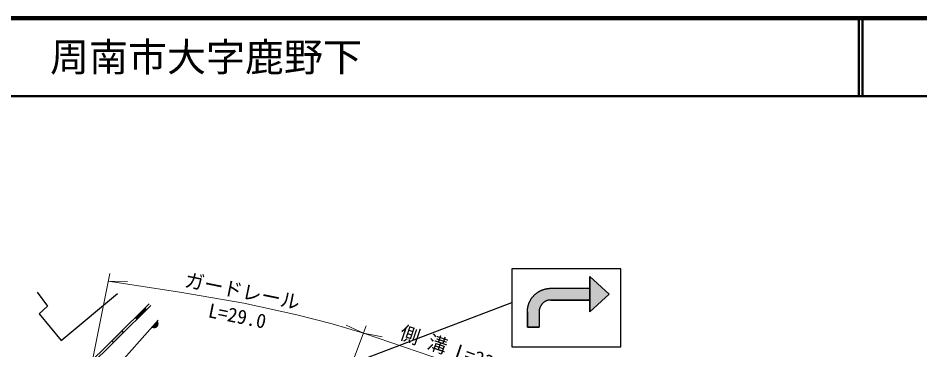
# Model space of a CAD drawing. Units: millimetres at full size, sheet at 1:1000; details may follow other scales. Extents: x 40000 to 680000, y 20000 to 380000.
# Drawn here: x 400913 to 516607, y 337454 to 380000 of the extents above; entities that cross this region are included whole.
import ezdxf
from ezdxf.enums import TextEntityAlignment as Align

# ---------------------------------------------------------------- set-up
doc = ezdxf.new("R2010")
doc.units = ezdxf.units.MM
doc.header["$LTSCALE"] = 1000
for name, color, linetype, lineweight in [('M-BGD', 7, 'Continuous', 25), ('M-STR-HTXT', 7, 'Continuous', 13), ('M-STR-STRC', 7, 'Continuous', 25), ('M-TTL', 2, 'Continuous', 140), ('M-TTL-LINE', 7, 'Continuous', 50)]:
    doc.layers.add(name, color=color, linetype=linetype, lineweight=lineweight)
doc.layers.add('M-TTL-TXT', color=7, linetype='Continuous')
doc.styles.add('ＭＳ ゴシック', font='')
doc.styles.get('ＭＳ ゴシック').set_extended_font_data('MS Gothic')

msp = doc.modelspace()

# ---------------------------------------------------------------- hatches: boundary and pattern name
at = {"layer": 'M-BGD'}
for points in [[(417367, 342579), (417157, 342793), (415951, 341606), (416162, 341393)], [(418783, 341135, -0.82183), (418123, 340396)], [(414419, 339677), (414209, 339891), (412931, 338634), (413142, 338420)]]:
    msp.add_hatch(color=256, dxfattribs=at).paths.add_polyline_path(points)
at = {"layer": 'M-STR-STRC'}
for points in [[(476754, 344605), (474254, 346855), (474254, 345355), (474254, 343855), (474254, 342355)], [(474254, 343855), (474254, 345355), (469254, 345355), (469201, 345355), (469149, 345354), (469097, 345351), (469044, 345348), (468992, 345344), (468940, 345339), (468888, 345333), (468836, 345326), (468784, 345319), (468733, 345310), (468681, 345300), (468630, 345290), (468579, 345279), (468528, 345266), (468477, 345253), (468427, 345239), (468377, 345224), (468327, 345209), (468277, 345192), (468228, 345175), (468179, 345156), (468130, 345137), (468081, 345117), (468033, 345096), (467986, 345074), (467939, 345052), (467892, 345029), (467845, 345004), (467799, 344979), (467754, 344954), (467709, 344927), (467664, 344900), (467620, 344871), (467576, 344843), (467533, 344813), (467490, 344783), (467448, 344751), (467407, 344720), (467366, 344687), (467325, 344654), (467285, 344620), (467246, 344585), (467208, 344550), (467170, 344513), (467132, 344477), (467096, 344439), (467060, 344401), (467024, 344363), (466990, 344324), (466956, 344284), (466922, 344243), (466890, 344202), (466858, 344161), (466827, 344119), (466796, 344076), (466767, 344033), (466738, 343989), (466710, 343945), (466682, 343901), (466656, 343855), (466630, 343810), (466605, 343764), (466581, 343717), (466557, 343671), (466535, 343623), (466513, 343576), (466492, 343528), (466472, 343479), (466453, 343431), (466435, 343382), (466417, 343332), (466400, 343283), (466385, 343233), (466370, 343182), (466356, 343132), (466343, 343081), (466331, 343030), (466319, 342979), (466309, 342928), (466299, 342876), (466291, 342825), (466283, 342773), (466276, 342721), (466270, 342669), (466265, 342617), (466261, 342565), (466258, 342512), (466255, 342460), (466254, 342408), (466254, 342355), (466254, 340355), (467754, 340355), (467754, 342355), (467754, 342382), (467755, 342408), (467756, 342434), (467757, 342460), (467759, 342486), (467762, 342512), (467765, 342538), (467768, 342564), (467772, 342590), (467776, 342616), (467781, 342642), (467786, 342667), (467792, 342693), (467798, 342718), (467805, 342744), (467812, 342769), (467819, 342794), (467827, 342819), (467835, 342844), (467844, 342869), (467853, 342893), (467863, 342917), (467873, 342942), (467883, 342966), (467894, 342989), (467905, 343013), (467917, 343036), (467929, 343060), (467942, 343083), (467955, 343105), (467968, 343128), (467982, 343150), (467996, 343172), (468010, 343194), (468025, 343216), (468040, 343237), (468056, 343258), (468072, 343279), (468088, 343299), (468105, 343320), (468122, 343340), (468139, 343359), (468157, 343378), (468175, 343397), (468193, 343416), (468212, 343434), (468231, 343453), (468250, 343470), (468270, 343488), (468289, 343505), (468310, 343521), (468330, 343537), (468351, 343553), (468372, 343569), (468393, 343584), (468415, 343599), (468437, 343613), (468459, 343628), (468481, 343641), (468504, 343655), (468526, 343667), (468549, 343680), (468573, 343692), (468596, 343704), (468620, 343715), (468644, 343726), (468668, 343736), (468692, 343746), (468716, 343756), (468741, 343765), (468765, 343774), (468790, 343782), (468815, 343790), (468840, 343797), (468865, 343804), (468891, 343811), (468916, 343817), (468942, 343823), (468967, 343828), (468993, 343833), (469019, 343837), (469045, 343841), (469071, 343844), (469097, 343847), (469123, 343850), (469149, 343852), (469175, 343853), (469201, 343855), (469227, 343855), (469254, 343855)]]:
    msp.add_hatch(color=256, dxfattribs=at).paths.add_polyline_path(points)

# ---------------------------------------------------------------- linework, layer by layer
at = {"layer": 'M-BGD'}
for p, q in [((404148, 329988), (417748, 343375)), ((404359, 329774), (417958, 343161)), ((417157, 342793), (417367, 342579)), ((416162, 341393), (415951, 341606)), ((407497, 328503), (418891, 341255)), ((418783, 341135), (418123, 340396)), ((414209, 339891), (414419, 339677)), ((413142, 338420), (412931, 338634))]:
    msp.add_line(p, q, dxfattribs=at)
msp.add_lwpolyline([(403385, 344882), (404680, 343048), (403610, 342063), (406437, 338683), (413675, 344674)], dxfattribs=at)
msp.add_arc((418380, 340830), 505, 239.39092, 37.04911, dxfattribs=at)
at = {"layer": 'M-STR-HTXT'}
for p, q in [((408245, 325151), (412688, 347234)), ((412491, 346252), (414946, 346228)), ((436244, 316044), (445588, 340554)), ((445231, 339619), (443000, 340643)), ((445231, 339619), (447642, 339155))]:
    msp.add_line(p, q, dxfattribs=at)
msp.add_lwpolyline([(468015, 331816), (445231, 339619), (441204, 340823), (436681, 341939), (429873, 343459), (421665, 344869), (412491, 346252)], dxfattribs=at)
at = {"layer": 'M-STR-STRC'}
for p, q in [((464254, 347855), (464254, 339246)), ((478254, 347855), (464254, 347855)), ((478254, 337855), (478254, 347855)), ((474254, 346855), (474254, 342355)), ((474254, 346855), (476754, 344605)), ((469254, 345355), (474254, 345355)), ((469254, 343855), (474254, 343855)), ((476754, 344605), (474254, 342355)), ((410692, 323165), (464254, 343551)), ((466254, 342355), (466254, 340355)), ((467754, 342355), (467754, 340355)), ((466254, 340355), (467754, 340355)), ((464254, 339239), (464254, 337855)), ((464254, 337855), (478254, 337855))]:
    msp.add_line(p, q, dxfattribs=at)
for points in [[(474254, 345355), (474254, 346855), (476754, 344605), (474254, 342355)], [(469254, 345355), (474254, 345355), (474254, 343855), (469254, 343855), (469227, 343855), (469201, 343855), (469175, 343853), (469149, 343852), (469123, 343850), (469097, 343847), (469071, 343844), (469045, 343841), (469019, 343837), (468993, 343833), (468967, 343828), (468942, 343823), (468916, 343817), (468891, 343811), (468865, 343804), (468840, 343797), (468815, 343790), (468790, 343782), (468765, 343774), (468741, 343765), (468716, 343756), (468692, 343746), (468668, 343736), (468644, 343726), (468620, 343715), (468596, 343704), (468573, 343692), (468549, 343680), (468526, 343667), (468504, 343655), (468481, 343641), (468459, 343628), (468437, 343613), (468415, 343599), (468393, 343584), (468372, 343569), (468351, 343553), (468330, 343537), (468310, 343521), (468289, 343505), (468270, 343488), (468250, 343470), (468231, 343453), (468212, 343434), (468193, 343416), (468175, 343397), (468157, 343378), (468139, 343359), (468122, 343340), (468105, 343320), (468088, 343299), (468072, 343279), (468056, 343258), (468040, 343237), (468025, 343216), (468010, 343194), (467996, 343172), (467982, 343150), (467968, 343128), (467955, 343105), (467942, 343083), (467929, 343060), (467917, 343036), (467905, 343013), (467894, 342989), (467883, 342966), (467873, 342942), (467863, 342917), (467853, 342893), (467844, 342869), (467835, 342844), (467827, 342819), (467819, 342794), (467812, 342769), (467805, 342744), (467798, 342718), (467792, 342693), (467786, 342667), (467781, 342642), (467776, 342616), (467772, 342590), (467768, 342564), (467765, 342538), (467762, 342512), (467759, 342486), (467757, 342460), (467756, 342434), (467755, 342408), (467754, 342382), (467754, 342355), (467754, 340355), (466254, 340355), (466254, 342355), (466254, 342408), (466255, 342460), (466258, 342512), (466261, 342565), (466265, 342617), (466270, 342669), (466276, 342721), (466283, 342773), (466291, 342825), (466299, 342876), (466309, 342928), (466319, 342979), (466331, 343030), (466343, 343081), (466356, 343132), (466370, 343182), (466385, 343233), (466400, 343283), (466417, 343332), (466435, 343382), (466453, 343431), (466472, 343479), (466492, 343528), (466513, 343576), (466535, 343623), (466557, 343671), (466581, 343717), (466605, 343764), (466630, 343810), (466656, 343855), (466682, 343901), (466710, 343945), (466738, 343989), (466767, 344033), (466796, 344076), (466827, 344119), (466858, 344161), (466890, 344202), (466922, 344243), (466956, 344284), (466990, 344324), (467024, 344363), (467060, 344401), (467096, 344439), (467132, 344477), (467170, 344513), (467208, 344550), (467246, 344585), (467285, 344620), (467325, 344654), (467366, 344687), (467407, 344720), (467448, 344751), (467490, 344783), (467533, 344813), (467576, 344843), (467620, 344871), (467664, 344900), (467709, 344927), (467754, 344954), (467799, 344979), (467845, 345004), (467892, 345029), (467939, 345052), (467986, 345074), (468033, 345096), (468081, 345117), (468130, 345137), (468179, 345156), (468228, 345175), (468277, 345192), (468327, 345209), (468377, 345224), (468427, 345239), (468477, 345253), (468528, 345266), (468579, 345279), (468630, 345290), (468681, 345300), (468733, 345310), (468784, 345319), (468836, 345326), (468888, 345333), (468940, 345339), (468992, 345344), (469044, 345348), (469097, 345351), (469149, 345354), (469201, 345355)]]:
    msp.add_lwpolyline(points, close=True, dxfattribs=at)
at = {"layer": 'M-TTL'}
msp.add_line((680000, 380000), (40000, 380000), dxfattribs=at)
at = {"layer": 'M-TTL-LINE'}
for p, q in [((508747, 380000), (508747, 370000)), ((509247, 380000), (509247, 370000)), ((40000, 370000), (680000, 370000))]:
    msp.add_line(p, q, dxfattribs=at)

# ---------------------------------------------------------------- texts
at = {"layer": 'M-STR-HTXT', "style": 'ＭＳ ゴシック'}
for s, rotation, p in [('ガードレール', 348.547, (429399, 343563)), ('L=29.0', 348.547, (428754, 340378)), ('側 溝 L=23.0', 341.094, (456628, 335990))]:
    msp.add_text(s, height=1833, rotation=rotation, dxfattribs=at).set_placement(p, align=Align.BOTTOM_CENTER)
at = {"layer": 'M-TTL-TXT', "style": 'ＭＳ ゴシック'}
msp.add_text('周南市大字鹿野下', height=3666, dxfattribs=at).set_placement((405024, 375000), align=Align.MIDDLE_LEFT)

doc.saveas('drawing.dxf')
